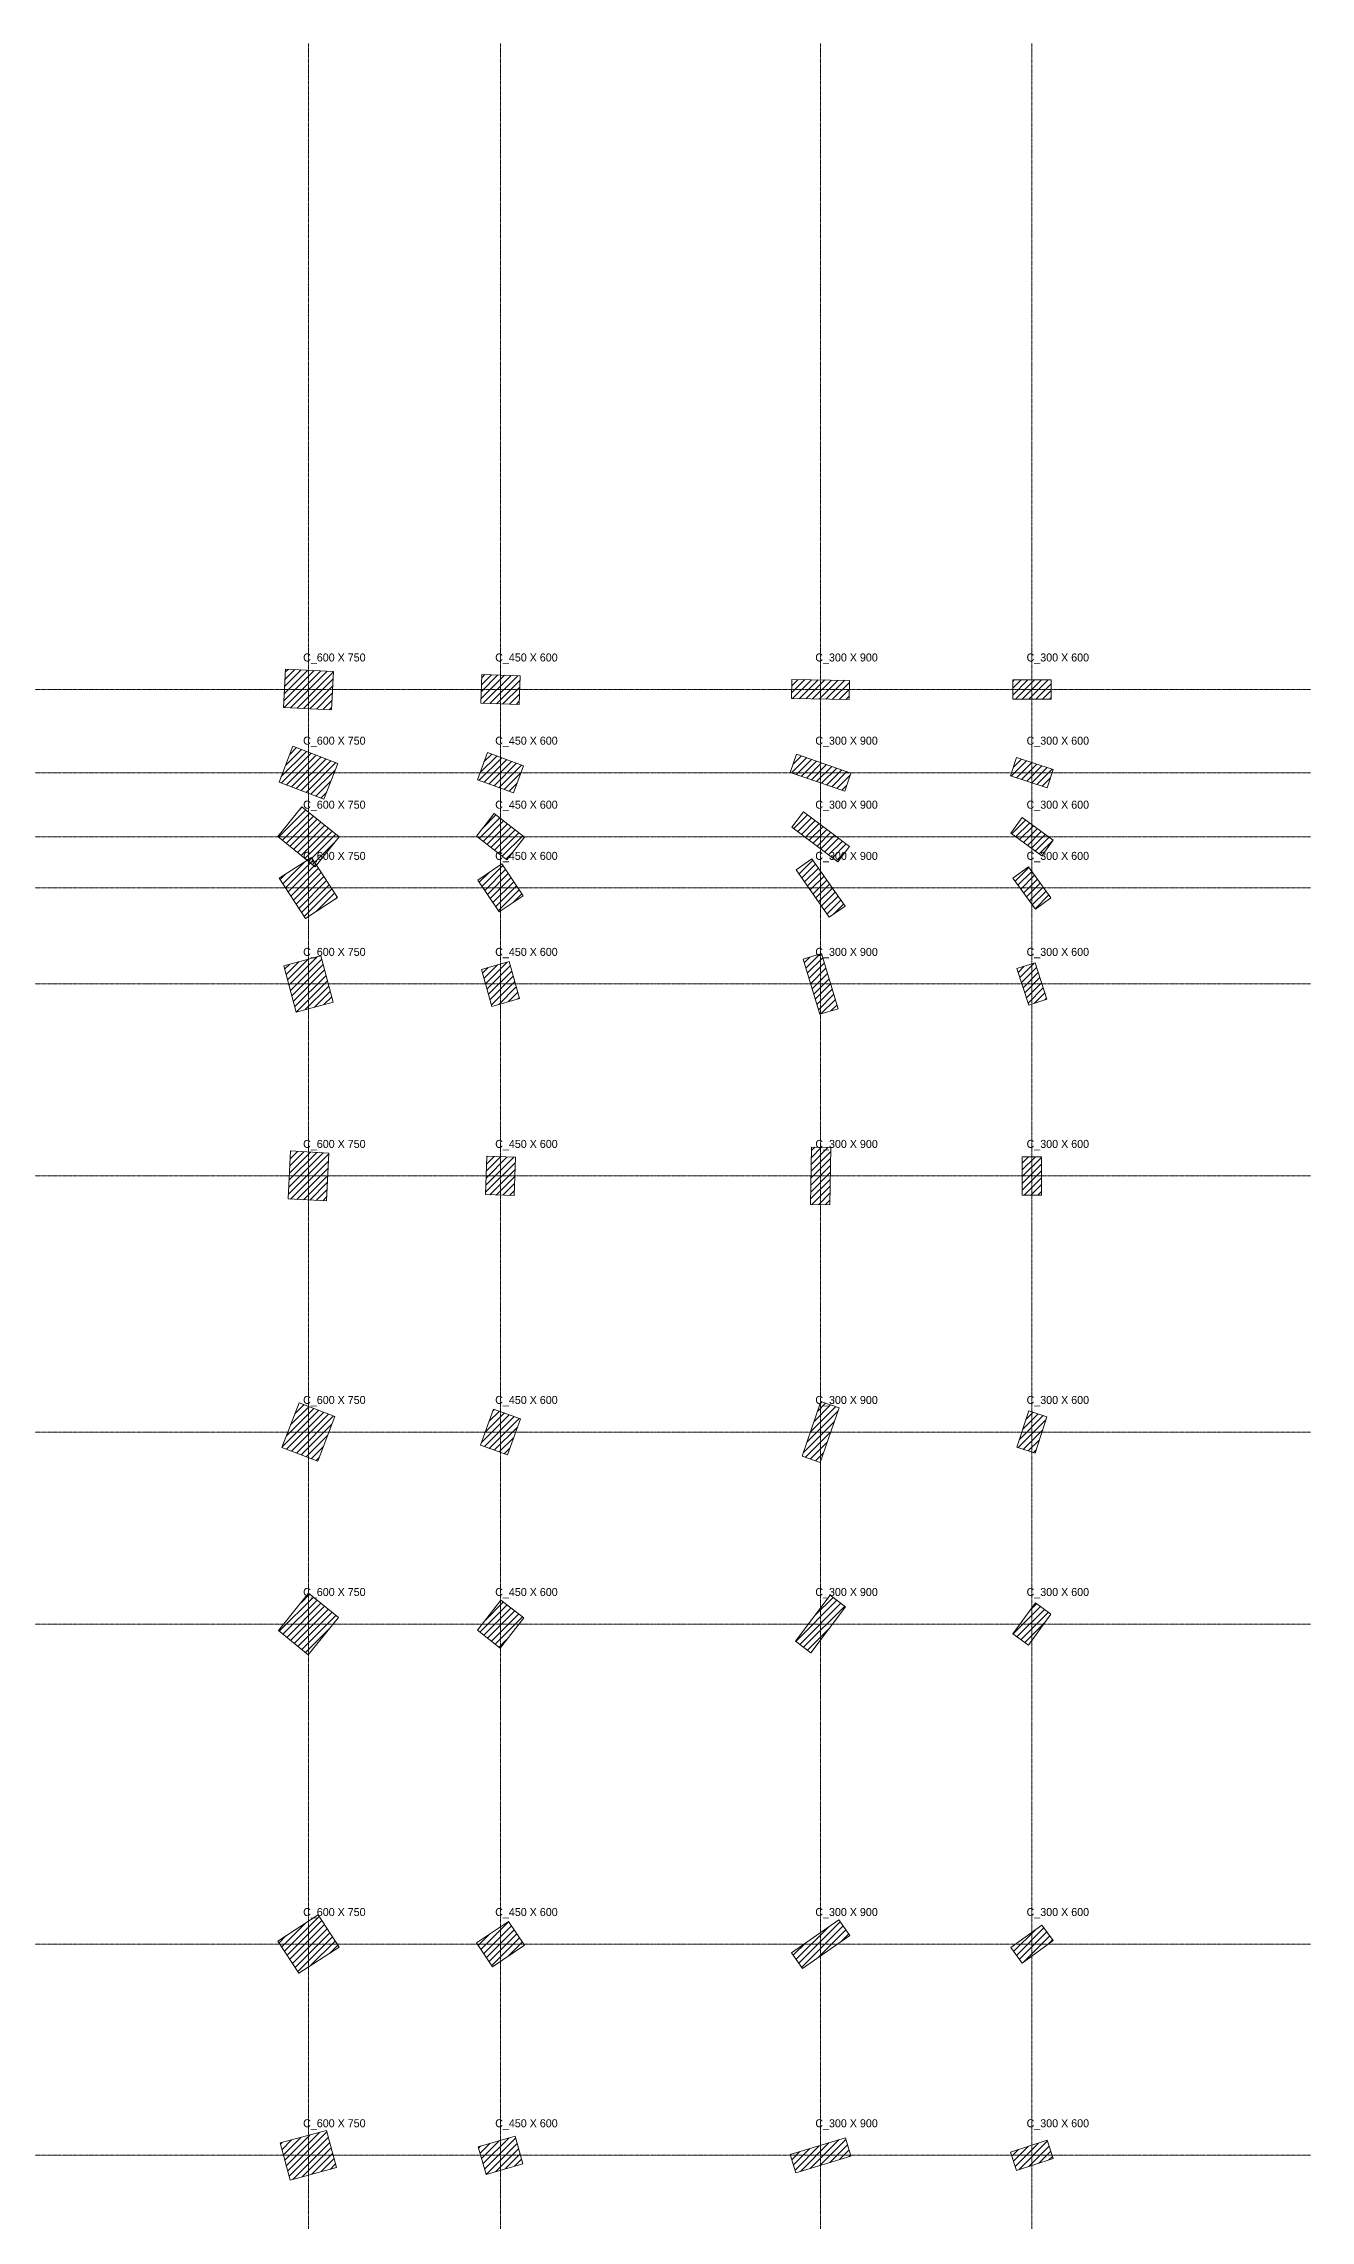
# Model space of a CAD drawing. Header units: millimetres. Extents: x -4286 to 75551, y -4651 to 64692.
# Drawn here: x 55762 to 75551, y 30682 to 64692 of the extents above; entities that cross this region are included whole.
import ezdxf

# ---------------------------------------------------------------- set-up
doc = ezdxf.new("R2010")
doc.units = ezdxf.units.MM
doc.linetypes.add('Dash', pattern=[6.35, 3.175, -3.175])
doc.linetypes.add('Grid Line', pattern=[22.225, 12.7, -3.175, 3.175, -3.175])
for name, color, linetype, lineweight in [('S-COLS', 52, 'Continuous', 18), ('S-COLS-HDLN', 52, 'Dash', 18), ('S-COLS-IDEN', 171, 'Continuous', 9), ('S-GRID', 1, 'Continuous', 9)]:
    doc.layers.add(name, color=color, linetype=linetype, lineweight=lineweight)
doc.styles.add('JetBrains Mono', font='JetBrainsMono-VariableFont_wght.ttf', dxfattribs={"height": 125})

# ---------------------------------------------------------------- blocks, each defined once
blk = doc.blocks.new('Concrete Rectangular - 600 X 750-V186-01 1st Floor Lvl_')
at = {"layer": 'S-COLS'}
h = blk.add_hatch(dxfattribs=at)
h.set_pattern_fill('FP_195', color=8, style=0, pattern_type=2)
h.set_pattern_definition([(300, (-15116.59, 66063.52), (64.951905, 37.5), [])])
h.paths.add_polyline_path([(-300, 375), (-300, -375), (300, -375), (300, 375)])
for p, q in [((-300, 375), (300, 375)), ((-300, -375), (-300, 375)), ((300, 375), (300, -375)), ((300, -375), (-300, -375))]:
    blk.add_line(p, q, dxfattribs=at)
blk = doc.blocks.new('Concrete Rectangular - 600 X 750-V187-01 1st Floor Lvl_')
at = {"layer": 'S-COLS'}
h = blk.add_hatch(dxfattribs=at)
h.set_pattern_fill('FP_196', color=8, style=0, pattern_type=2)
h.set_pattern_definition([(282, (3270.41, 69298.73), (73.36107, 15.59338), [])])
h.paths.add_polyline_path([(-300, 375), (-300, -375), (300, -375), (300, 375)])
for p, q in [((-300, 375), (300, 375)), ((-300, -375), (-300, 375)), ((300, 375), (300, -375)), ((300, -375), (-300, -375))]:
    blk.add_line(p, q, dxfattribs=at)
blk = doc.blocks.new('Concrete Rectangular - 600 X 750-V188-01 1st Floor Lvl_')
at = {"layer": 'S-COLS'}
h = blk.add_hatch(dxfattribs=at)
h.set_pattern_fill('FP_197', color=8, style=0, pattern_type=2)
h.set_pattern_definition([(264, (21378.23, 68782.13), (74.58914, -7.839635), [])])
h.paths.add_polyline_path([(-300, 375), (-300, -375), (300, -375), (300, 375)])
for p, q in [((-300, 375), (300, 375)), ((-300, -375), (-300, 375)), ((300, 375), (300, -375)), ((300, -375), (-300, -375))]:
    blk.add_line(p, q, dxfattribs=at)
blk = doc.blocks.new('Concrete Rectangular - 600 X 750-V189-01 1st Floor Lvl_')
at = {"layer": 'S-COLS'}
h = blk.add_hatch(dxfattribs=at)
h.set_pattern_fill('FP_198', color=8, style=0, pattern_type=2)
h.set_pattern_definition([(246, (40511.646, 61610.2), (68.51591, -30.50525), [])])
h.paths.add_polyline_path([(-300, 375), (-300, -375), (300, -375), (300, 375)])
for p, q in [((-300, 375), (300, 375)), ((-300, -375), (-300, 375)), ((300, 375), (300, -375)), ((300, -375), (-300, -375))]:
    blk.add_line(p, q, dxfattribs=at)
blk = doc.blocks.new('Concrete Rectangular - 600 X 750-V190-01 1st Floor Lvl_')
at = {"layer": 'S-COLS'}
h = blk.add_hatch(dxfattribs=at)
h.set_pattern_fill('FP_199', color=8, style=0, pattern_type=2)
h.set_pattern_definition([(174, (78341.025, -13637.59), (-7.839635, -74.58914), [])])
h.paths.add_polyline_path([(300, 375), (-300, 375), (-300, -375), (300, -375)])
for p, q in [((-300, 375), (300, 375)), ((-300, -375), (-300, 375)), ((300, 375), (300, -375)), ((300, -375), (-300, -375))]:
    blk.add_line(p, q, dxfattribs=at)
blk = doc.blocks.new('Concrete Rectangular - 600 X 750-V191-01 1st Floor Lvl_')
at = {"layer": 'S-COLS'}
h = blk.add_hatch(dxfattribs=at)
h.set_pattern_fill('FP_200', color=8, style=0, pattern_type=2)
h.set_pattern_definition([(192, (78285.28, 10567.656), (15.59338, -73.36107), [])])
h.paths.add_polyline_path([(300, 375), (-300, 375), (-300, -375), (300, -375)])
for p, q in [((-300, 375), (300, 375)), ((-300, -375), (-300, 375)), ((300, 375), (300, -375)), ((300, -375), (-300, -375))]:
    blk.add_line(p, q, dxfattribs=at)
blk = doc.blocks.new('Concrete Rectangular - 600 X 750-V192-01 1st Floor Lvl_')
at = {"layer": 'S-COLS'}
h = blk.add_hatch(dxfattribs=at)
h.set_pattern_fill('FP_201', color=8, style=0, pattern_type=2)
h.set_pattern_definition([(210, (70799.91, 32793.03), (37.5, -64.951905), [])])
h.paths.add_polyline_path([(300, 375), (-300, 375), (-300, -375), (300, -375)])
for p, q in [((-300, 375), (300, 375)), ((-300, -375), (-300, 375)), ((300, 375), (300, -375)), ((300, -375), (-300, -375))]:
    blk.add_line(p, q, dxfattribs=at)
blk = doc.blocks.new('Concrete Rectangular - 600 X 750-V193-01 1st Floor Lvl_')
at = {"layer": 'S-COLS'}
h = blk.add_hatch(dxfattribs=at)
h.set_pattern_fill('FP_202', color=8, style=0, pattern_type=2)
h.set_pattern_definition([(228, (57358.12, 50070.51), (55.73586, -50.184795), [])])
h.paths.add_polyline_path([(-300, 375), (-300, -375), (300, -375), (300, 375)])
for p, q in [((-300, 375), (300, 375)), ((-300, -375), (-300, 375)), ((300, 375), (300, -375)), ((300, -375), (-300, -375))]:
    blk.add_line(p, q, dxfattribs=at)
blk = doc.blocks.new('Concrete Rectangular - 600 X 750-V194-01 1st Floor Lvl_')
at = {"layer": 'S-COLS'}
h = blk.add_hatch(dxfattribs=at)
h.set_pattern_fill('FP_203', color=8, style=0, pattern_type=2)
h.set_pattern_definition([(156, (71226.08, -36820.456), (-30.50525, -68.51591), [])])
h.paths.add_polyline_path([(300, 375), (-300, 375), (-300, -375), (300, -375)])
for p, q in [((-300, 375), (300, 375)), ((-300, -375), (-300, 375)), ((300, 375), (300, -375)), ((300, -375), (-300, -375))]:
    blk.add_line(p, q, dxfattribs=at)
blk = doc.blocks.new('Concrete Rectangular - 600 X 750-V195-01 1st Floor Lvl_')
at = {"layer": 'S-COLS'}
h = blk.add_hatch(dxfattribs=at)
h.set_pattern_fill('FP_204', color=8, style=0, pattern_type=2)
h.set_pattern_definition([(138, (57660.096, -56960.366), (-50.184795, -55.73586), [])])
h.paths.add_polyline_path([(300, 375), (-300, 375), (-300, -375), (300, -375)])
for p, q in [((-300, 375), (300, 375)), ((-300, -375), (-300, 375)), ((300, 375), (300, -375)), ((300, -375), (-300, -375))]:
    blk.add_line(p, q, dxfattribs=at)
blk = doc.blocks.new('Concrete Rectangular - 450 X 600-V198-01 1st Floor Lvl_')
at = {"layer": 'S-COLS'}
h = blk.add_hatch(dxfattribs=at)
h.set_pattern_fill('FP_207', color=8, style=0, pattern_type=2)
h.set_pattern_definition([(299, (-13134.406, 69201.065), (65.59648, 36.36072), [])])
h.paths.add_polyline_path([(-225, 300), (-225, -300), (225, -300), (225, 300)])
for p, q in [((-225, 300), (225, 300)), ((-225, -300), (-225, 300)), ((225, 300), (225, -300)), ((225, -300), (-225, -300))]:
    blk.add_line(p, q, dxfattribs=at)
blk = doc.blocks.new('Concrete Rectangular - 450 X 600-V199-01 1st Floor Lvl_')
at = {"layer": 'S-COLS'}
h = blk.add_hatch(dxfattribs=at)
h.set_pattern_fill('FP_208', color=8, style=0, pattern_type=2)
h.set_pattern_definition([(281, (6156.92, 71718.215), (73.62204, 14.310675), [])])
h.paths.add_polyline_path([(-225, 300), (-225, -300), (225, -300), (225, 300)])
for p, q in [((-225, 300), (225, 300)), ((-225, -300), (-225, 300)), ((225, 300), (225, -300)), ((225, -300), (-225, -300))]:
    blk.add_line(p, q, dxfattribs=at)
blk = doc.blocks.new('Concrete Rectangular - 450 X 600-V200-01 1st Floor Lvl_')
at = {"layer": 'S-COLS'}
h = blk.add_hatch(dxfattribs=at)
h.set_pattern_fill('FP_209', color=8, style=0, pattern_type=2)
h.set_pattern_definition([(263, (24939.42, 70245.54), (74.44096, -9.1402), [])])
h.paths.add_polyline_path([(-225, 300), (-225, -300), (225, -300), (225, 300)])
for p, q in [((-225, 300), (225, 300)), ((-225, -300), (-225, 300)), ((225, 300), (225, -300)), ((225, -300), (-225, -300))]:
    blk.add_line(p, q, dxfattribs=at)
blk = doc.blocks.new('Concrete Rectangular - 450 X 600-V201-01 1st Floor Lvl_')
at = {"layer": 'S-COLS'}
h = blk.add_hatch(dxfattribs=at)
h.set_pattern_fill('FP_210', color=8, style=0, pattern_type=2)
h.set_pattern_definition([(245, (44399.8, 61919.85), (67.973084, -31.69637), [])])
h.paths.add_polyline_path([(-225, 300), (-225, -300), (225, -300), (225, 300)])
for p, q in [((-225, 300), (225, 300)), ((-225, -300), (-225, 300)), ((225, 300), (225, -300)), ((225, -300), (-225, -300))]:
    blk.add_line(p, q, dxfattribs=at)
blk = doc.blocks.new('Concrete Rectangular - 450 X 600-V202-01 1st Floor Lvl_')
at = {"layer": 'S-COLS'}
h = blk.add_hatch(dxfattribs=at)
h.set_pattern_fill('FP_211', color=8, style=0, pattern_type=2)
h.set_pattern_definition([(173, (79938.07, -17366.78), (-9.1402, -74.44096), [])])
h.paths.add_polyline_path([(225, 300), (-225, 300), (-225, -300), (225, -300)])
for p, q in [((-225, 300), (225, 300)), ((-225, -300), (-225, 300)), ((225, 300), (225, -300)), ((225, -300), (-225, -300))]:
    blk.add_line(p, q, dxfattribs=at)
blk = doc.blocks.new('Concrete Rectangular - 450 X 600-V203-01 1st Floor Lvl_')
at = {"layer": 'S-COLS'}
h = blk.add_hatch(dxfattribs=at)
h.set_pattern_fill('FP_212', color=8, style=0, pattern_type=2)
h.set_pattern_definition([(191, (80944.9, 7522.2), (14.310675, -73.62204), [])])
h.paths.add_polyline_path([(225, 300), (-225, 300), (-225, -300), (225, -300)])
for p, q in [((-225, 300), (225, 300)), ((-225, -300), (-225, 300)), ((225, 300), (225, -300)), ((225, -300), (-225, -300))]:
    blk.add_line(p, q, dxfattribs=at)
blk = doc.blocks.new('Concrete Rectangular - 450 X 600-V204-01 1st Floor Lvl_')
at = {"layer": 'S-COLS'}
h = blk.add_hatch(dxfattribs=at)
h.set_pattern_fill('FP_213', color=8, style=0, pattern_type=2)
h.set_pattern_definition([(209, (74245.23, 30725.495), (36.36072, -65.59648), [])])
h.paths.add_polyline_path([(225, 300), (-225, 300), (-225, -300), (225, -300)])
for p, q in [((-225, 300), (225, 300)), ((-225, -300), (-225, 300)), ((225, 300), (225, -300)), ((225, -300), (-225, -300))]:
    blk.add_line(p, q, dxfattribs=at)
blk = doc.blocks.new('Concrete Rectangular - 450 X 600-V205-01 1st Floor Lvl_')
at = {"layer": 'S-COLS'}
h = blk.add_hatch(dxfattribs=at)
h.set_pattern_fill('FP_214', color=8, style=0, pattern_type=2)
h.set_pattern_definition([(227, (61221.41, 49166.55), (54.85153, -51.14988), [])])
h.paths.add_polyline_path([(-225, 300), (-225, -300), (225, -300), (225, 300)])
for p, q in [((-225, 300), (225, 300)), ((-225, -300), (-225, 300)), ((225, 300), (225, -300)), ((225, -300), (-225, -300))]:
    blk.add_line(p, q, dxfattribs=at)
blk = doc.blocks.new('Concrete Rectangular - 450 X 600-V206-01 1st Floor Lvl_')
at = {"layer": 'S-COLS'}
h = blk.add_hatch(dxfattribs=at)
h.set_pattern_fill('FP_215', color=8, style=0, pattern_type=2)
h.set_pattern_definition([(155, (71598.684, -40876.99), (-31.69637, -67.973084), [])])
h.paths.add_polyline_path([(225, 300), (-225, 300), (-225, -300), (225, -300)])
for p, q in [((-225, 300), (225, 300)), ((-225, -300), (-225, 300)), ((225, 300), (225, -300)), ((225, -300), (-225, -300))]:
    blk.add_line(p, q, dxfattribs=at)
blk = doc.blocks.new('Concrete Rectangular - 450 X 600-V207-01 1st Floor Lvl_')
at = {"layer": 'S-COLS'}
h = blk.add_hatch(dxfattribs=at)
h.set_pattern_fill('FP_216', color=8, style=0, pattern_type=2)
h.set_pattern_definition([(137, (56761.92, -60956.17), (-51.14988, -54.85153), [])])
h.paths.add_polyline_path([(225, 300), (-225, 300), (-225, -300), (225, -300)])
for p, q in [((-225, 300), (225, 300)), ((-225, -300), (-225, 300)), ((225, 300), (225, -300)), ((225, -300), (-225, -300))]:
    blk.add_line(p, q, dxfattribs=at)
blk = doc.blocks.new('Concrete Rectangular - 300 X 900-V210-01 1st Floor Lvl_')
at = {"layer": 'S-COLS'}
h = blk.add_hatch(dxfattribs=at)
h.set_pattern_fill('FP_219', color=8, style=0, pattern_type=2)
h.set_pattern_definition([(298, (-10462.82, 74201.276), (66.22107, 35.21037), [])])
h.paths.add_polyline_path([(-150, 450), (-150, -450), (150, -450), (150, 450)])
for p, q in [((-150, 450), (150, 450)), ((-150, -450), (-150, 450)), ((150, 450), (150, -450)), ((150, -450), (-150, -450))]:
    blk.add_line(p, q, dxfattribs=at)
blk = doc.blocks.new('Concrete Rectangular - 300 X 900-V211-01 1st Floor Lvl_')
at = {"layer": 'S-COLS'}
h = blk.add_hatch(dxfattribs=at)
h.set_pattern_fill('FP_220', color=8, style=0, pattern_type=2)
h.set_pattern_definition([(280, (10275.52, 75695.6), (73.86058, 13.02361), [])])
h.paths.add_polyline_path([(-150, 450), (-150, -450), (150, -450), (150, 450)])
for p, q in [((-150, 450), (150, 450)), ((-150, -450), (-150, 450)), ((150, 450), (150, -450)), ((150, -450), (-150, -450))]:
    blk.add_line(p, q, dxfattribs=at)
blk = doc.blocks.new('Concrete Rectangular - 300 X 900-V212-01 1st Floor Lvl_')
at = {"layer": 'S-COLS'}
h = blk.add_hatch(dxfattribs=at)
h.set_pattern_fill('FP_221', color=8, style=0, pattern_type=2)
h.set_pattern_definition([(262, (30154.75, 72808.66), (74.270105, -10.43798), [])])
h.paths.add_polyline_path([(-150, 450), (-150, -450), (150, -450), (150, 450)])
for p, q in [((-150, 450), (150, 450)), ((-150, -450), (-150, 450)), ((150, 450), (150, -450)), ((150, -450), (-150, -450))]:
    blk.add_line(p, q, dxfattribs=at)
blk = doc.blocks.new('Concrete Rectangular - 300 X 900-V213-01 1st Floor Lvl_')
at = {"layer": 'S-COLS'}
h = blk.add_hatch(dxfattribs=at)
h.set_pattern_fill('FP_222', color=8, style=0, pattern_type=2)
h.set_pattern_definition([(244, (50201.28, 62763.376), (67.40955, -32.877836), [])])
h.paths.add_polyline_path([(-150, 450), (-150, -450), (150, -450), (150, 450)])
for p, q in [((-150, 450), (150, 450)), ((-150, -450), (-150, 450)), ((150, 450), (150, -450)), ((150, -450), (-150, -450))]:
    blk.add_line(p, q, dxfattribs=at)
blk = doc.blocks.new('Concrete Rectangular - 300 X 900-V214-01 1st Floor Lvl_')
at = {"layer": 'S-COLS'}
h = blk.add_hatch(dxfattribs=at)
h.set_pattern_fill('FP_223', color=8, style=0, pattern_type=2)
h.set_pattern_definition([(172, (82631.88, -22752.425), (-10.43798, -74.270105), [])])
h.paths.add_polyline_path([(150, 450), (-150, 450), (-150, -450), (150, -450)])
for p, q in [((-150, 450), (150, 450)), ((-150, -450), (-150, 450)), ((150, 450), (150, -450)), ((150, -450), (-150, -450))]:
    blk.add_line(p, q, dxfattribs=at)
blk = doc.blocks.new('Concrete Rectangular - 300 X 900-V215-01 1st Floor Lvl_')
at = {"layer": 'S-COLS'}
h = blk.add_hatch(dxfattribs=at)
h.set_pattern_fill('FP_224', color=8, style=0, pattern_type=2)
h.set_pattern_definition([(190, (85159.61, 3240.49), (13.023613, -73.86058), [])])
h.paths.add_polyline_path([(150, 450), (-150, 450), (-150, -450), (150, -450)])
for p, q in [((-150, 450), (150, 450)), ((-150, -450), (-150, 450)), ((150, 450), (150, -450)), ((150, -450), (-150, -450))]:
    blk.add_line(p, q, dxfattribs=at)
blk = doc.blocks.new('Concrete Rectangular - 300 X 900-V216-01 1st Floor Lvl_')
at = {"layer": 'S-COLS'}
h = blk.add_hatch(dxfattribs=at)
h.set_pattern_fill('FP_225', color=8, style=0, pattern_type=2)
h.set_pattern_definition([(208, (79551.68, 27963.2), (35.21037, -66.22107), [])])
h.paths.add_polyline_path([(150, 450), (-150, 450), (-150, -450), (150, -450)])
for p, q in [((-150, 450), (150, 450)), ((-150, -450), (-150, 450)), ((150, 450), (150, -450)), ((150, -450), (-150, -450))]:
    blk.add_line(p, q, dxfattribs=at)
blk = doc.blocks.new('Concrete Rectangular - 300 X 900-V217-01 1st Floor Lvl_')
at = {"layer": 'S-COLS'}
h = blk.add_hatch(dxfattribs=at)
h.set_pattern_fill('FP_226', color=8, style=0, pattern_type=2)
h.set_pattern_definition([(226, (67069.395, 48177.86), (53.950485, -52.09938), [])])
h.paths.add_polyline_path([(-150, 450), (-150, -450), (150, -450), (150, 450)])
for p, q in [((-150, 450), (150, 450)), ((-150, -450), (-150, 450)), ((150, 450), (150, -450)), ((150, -450), (-150, -450))]:
    blk.add_line(p, q, dxfattribs=at)
blk = doc.blocks.new('Concrete Rectangular - 300 X 900-V218-01 1st Floor Lvl_')
at = {"layer": 'S-COLS'}
h = blk.add_hatch(dxfattribs=at)
h.set_pattern_fill('FP_227', color=8, style=0, pattern_type=2)
h.set_pattern_definition([(154, (72502.22, -46847.93), (-32.877836, -67.409553), [])])
h.paths.add_polyline_path([(150, 450), (-150, 450), (-150, -450), (150, -450)])
for p, q in [((-150, 450), (150, 450)), ((-150, -450), (-150, 450)), ((150, 450), (150, -450)), ((150, -450), (-150, -450))]:
    blk.add_line(p, q, dxfattribs=at)
blk = doc.blocks.new('Concrete Rectangular - 300 X 900-V219-01 1st Floor Lvl_')
at = {"layer": 'S-COLS'}
h = blk.add_hatch(dxfattribs=at)
h.set_pattern_fill('FP_228', color=8, style=0, pattern_type=2)
h.set_pattern_definition([(136, (55776.7, -66936.76), (-52.09938, -53.950485), [])])
h.paths.add_polyline_path([(150, 450), (-150, 450), (-150, -450), (150, -450)])
for p, q in [((-150, 450), (150, 450)), ((-150, -450), (-150, 450)), ((150, 450), (150, -450)), ((150, -450), (-150, -450))]:
    blk.add_line(p, q, dxfattribs=at)
blk = doc.blocks.new('Concrete Rectangular - 300 X 600-V222-01 1st Floor Lvl_')
at = {"layer": 'S-COLS'}
h = blk.add_hatch(dxfattribs=at)
h.set_pattern_fill('FP_231', color=8, style=0, pattern_type=2)
h.set_pattern_definition([(297, (-8146.48, 77511.06), (66.82549, 34.04929), [])])
h.paths.add_polyline_path([(-150, 300), (-150, -300), (150, -300), (150, 300)])
for p, q in [((-150, 300), (150, 300)), ((-150, -300), (-150, 300)), ((150, 300), (150, -300)), ((150, -300), (-150, -300))]:
    blk.add_line(p, q, dxfattribs=at)
blk = doc.blocks.new('Concrete Rectangular - 300 X 600-V223-01 1st Floor Lvl_')
at = {"layer": 'S-COLS'}
h = blk.add_hatch(dxfattribs=at)
h.set_pattern_fill('FP_232', color=8, style=0, pattern_type=2)
h.set_pattern_definition([(279, (13534.715, 78174.494), (74.076626, 11.732585), [])])
h.paths.add_polyline_path([(-150, 300), (-150, -300), (150, -300), (150, 300)])
for p, q in [((-150, 300), (150, 300)), ((-150, -300), (-150, 300)), ((150, 300), (150, -300)), ((150, -300), (-150, -300))]:
    blk.add_line(p, q, dxfattribs=at)
blk = doc.blocks.new('Concrete Rectangular - 300 X 600-V224-01 1st Floor Lvl_')
at = {"layer": 'S-COLS'}
h = blk.add_hatch(dxfattribs=at)
h.set_pattern_fill('FP_233', color=8, style=0, pattern_type=2)
h.set_pattern_definition([(261, (34090.6, 74210.99), (74.076626, -11.732585), [])])
h.paths.add_polyline_path([(-150, 300), (-150, -300), (150, -300), (150, 300)])
for p, q in [((-150, 300), (150, 300)), ((-150, -300), (-150, 300)), ((150, 300), (150, -300)), ((150, -300), (-150, -300))]:
    blk.add_line(p, q, dxfattribs=at)
blk = doc.blocks.new('Concrete Rectangular - 300 X 600-V225-01 1st Floor Lvl_')
at = {"layer": 'S-COLS'}
h = blk.add_hatch(dxfattribs=at)
h.set_pattern_fill('FP_234', color=8, style=0, pattern_type=2)
h.set_pattern_definition([(243, (54427.49, 62897.44), (66.82549, -34.04929), [])])
h.paths.add_polyline_path([(-150, 300), (-150, -300), (150, -300), (150, 300)])
for p, q in [((-150, 300), (150, 300)), ((-150, -300), (-150, 300)), ((150, 300), (150, -300)), ((150, -300), (-150, -300))]:
    blk.add_line(p, q, dxfattribs=at)
blk = doc.blocks.new('Concrete Rectangular - 300 X 600-V226-01 1st Floor Lvl_')
at = {"layer": 'S-COLS'}
h = blk.add_hatch(dxfattribs=at)
h.set_pattern_fill('FP_235', color=8, style=0, pattern_type=2)
h.set_pattern_definition([(171, (84161.9, -26860.84), (-11.732585, -74.076626), [])])
h.paths.add_polyline_path([(150, 300), (-150, 300), (-150, -300), (150, -300)])
for p, q in [((-150, 300), (150, 300)), ((-150, -300), (-150, 300)), ((150, 300), (150, -300)), ((150, -300), (-150, -300))]:
    blk.add_line(p, q, dxfattribs=at)
blk = doc.blocks.new('Concrete Rectangular - 300 X 600-V227-01 1st Floor Lvl_')
at = {"layer": 'S-COLS'}
h = blk.add_hatch(dxfattribs=at)
h.set_pattern_fill('FP_236', color=8, style=0, pattern_type=2)
h.set_pattern_definition([(189, (87872.95, -185.935), (11.732585, -74.076626), [])])
h.paths.add_polyline_path([(150, 300), (-150, 300), (-150, -300), (150, -300)])
for p, q in [((-150, 300), (150, 300)), ((-150, -300), (-150, 300)), ((150, 300), (150, -300)), ((150, -300), (-150, -300))]:
    blk.add_line(p, q, dxfattribs=at)
blk = doc.blocks.new('Concrete Rectangular - 300 X 600-V228-01 1st Floor Lvl_')
at = {"layer": 'S-COLS'}
h = blk.add_hatch(dxfattribs=at)
h.set_pattern_fill('FP_237', color=8, style=0, pattern_type=2)
h.set_pattern_definition([(207, (83166.074, 25550.816), (34.04929, -66.82549), [])])
h.paths.add_polyline_path([(150, 300), (-150, 300), (-150, -300), (150, -300)])
for p, q in [((-150, 300), (150, 300)), ((-150, -300), (-150, 300)), ((150, 300), (150, -300)), ((150, -300), (-150, -300))]:
    blk.add_line(p, q, dxfattribs=at)
blk = doc.blocks.new('Concrete Rectangular - 300 X 600-V229-01 1st Floor Lvl_')
at = {"layer": 'S-COLS'}
h = blk.add_hatch(dxfattribs=at)
h.set_pattern_fill('FP_238', color=8, style=0, pattern_type=2)
h.set_pattern_definition([(225, (71200, 47000), (53.03301, -53.03301), [])])
h.paths.add_polyline_path([(-150, 300), (-150, -300), (150, -300), (150, 300)])
for p, q in [((-150, 300), (150, 300)), ((-150, -300), (-150, 300)), ((150, 300), (150, -300)), ((150, -300), (-150, -300))]:
    blk.add_line(p, q, dxfattribs=at)
blk = doc.blocks.new('Concrete Rectangular - 300 X 600-V230-01 1st Floor Lvl_')
at = {"layer": 'S-COLS'}
h = blk.add_hatch(dxfattribs=at)
h.set_pattern_fill('FP_239', color=8, style=0, pattern_type=2)
h.set_pattern_definition([(153, (72693.32, -51244.62), (-34.04929, -66.82549), [])])
h.paths.add_polyline_path([(150, 300), (-150, 300), (-150, -300), (150, -300)])
for p, q in [((-150, 300), (150, 300)), ((-150, -300), (-150, 300)), ((150, 300), (150, -300)), ((150, -300), (-150, -300))]:
    blk.add_line(p, q, dxfattribs=at)
blk = doc.blocks.new('Concrete Rectangular - 300 X 600-V231-01 1st Floor Lvl_')
at = {"layer": 'S-COLS'}
h = blk.add_hatch(dxfattribs=at)
h.set_pattern_fill('FP_240', color=8, style=0, pattern_type=2)
h.set_pattern_definition([(135, (54600, -71200), (-53.03301, -53.03301), [])])
h.paths.add_polyline_path([(150, 300), (-150, 300), (-150, -300), (150, -300)])
for p, q in [((-150, 300), (150, 300)), ((-150, -300), (-150, 300)), ((150, 300), (150, -300)), ((150, -300), (-150, -300))]:
    blk.add_line(p, q, dxfattribs=at)

msp = doc.modelspace()

# ---------------------------------------------------------------- linework, layer by layer
at = {"layer": 'S-GRID', "linetype": 'Grid Line'}
for p, q in [((59900, 64692), (59900, -4051)), ((62900, 64692), (62900, -4051)), ((67900, 64692), (67900, -4051)), ((71200, 64692), (71200, -4051)), ((75551, 54600), (-3686, 54600)), ((75551, 53300), (-3686, 53300)), ((75551, 52300), (-3686, 52300)), ((75551, 51500), (-3686, 51500)), ((75551, 50000), (-3686, 50000)), ((75551, 47000), (-3686, 47000)), ((75551, 43000), (-3686, 43000)), ((75551, 40000), (-3686, 40000)), ((75551, 35000), (-3686, 35000)), ((75551, 31700), (-3686, 31700))]:
    msp.add_line(p, q, dxfattribs=at)

# ---------------------------------------------------------------- block references
at = {"layer": 'S-COLS-HDLN'}
for name, p, rotation in [('Concrete Rectangular - 600 X 750-V195-01 1st Floor Lvl_', (59900, 54600), 266.9999999999997), ('Concrete Rectangular - 450 X 600-V207-01 1st Floor Lvl_', (62900, 54600), 267.9999999999997), ('Concrete Rectangular - 300 X 900-V219-01 1st Floor Lvl_', (67900, 54600), 268.9999999999997), ('Concrete Rectangular - 300 X 600-V231-01 1st Floor Lvl_', (71200, 54600), 269.9999999999997), ('Concrete Rectangular - 600 X 750-V194-01 1st Floor Lvl_', (59900, 53300), 248.9999999999997), ('Concrete Rectangular - 450 X 600-V206-01 1st Floor Lvl_', (62900, 53300), 249.9999999999997), ('Concrete Rectangular - 300 X 900-V218-01 1st Floor Lvl_', (67900, 53300), 250.9999999999998), ('Concrete Rectangular - 300 X 600-V230-01 1st Floor Lvl_', (71200, 53300), 251.9999999999997), ('Concrete Rectangular - 600 X 750-V190-01 1st Floor Lvl_', (59900, 52300), 230.9999999999997), ('Concrete Rectangular - 450 X 600-V202-01 1st Floor Lvl_', (62900, 52300), 231.9999999999997), ('Concrete Rectangular - 300 X 900-V214-01 1st Floor Lvl_', (67900, 52300), 232.9999999999997), ('Concrete Rectangular - 300 X 600-V226-01 1st Floor Lvl_', (71200, 52300), 233.9999999999997), ('Concrete Rectangular - 600 X 750-V191-01 1st Floor Lvl_', (59900, 51500), 212.9999999999997), ('Concrete Rectangular - 450 X 600-V203-01 1st Floor Lvl_', (62900, 51500), 213.9999999999997), ('Concrete Rectangular - 300 X 900-V215-01 1st Floor Lvl_', (67900, 51500), 214.9999999999997), ('Concrete Rectangular - 300 X 600-V227-01 1st Floor Lvl_', (71200, 51500), 215.9999999999997), ('Concrete Rectangular - 600 X 750-V192-01 1st Floor Lvl_', (59900, 50000), 194.9999999999997), ('Concrete Rectangular - 450 X 600-V204-01 1st Floor Lvl_', (62900, 50000), 195.9999999999997), ('Concrete Rectangular - 300 X 900-V216-01 1st Floor Lvl_', (67900, 50000), 196.9999999999997), ('Concrete Rectangular - 300 X 600-V228-01 1st Floor Lvl_', (71200, 50000), 197.9999999999997), ('Concrete Rectangular - 600 X 750-V193-01 1st Floor Lvl_', (59900, 47000), 176.9999999999997), ('Concrete Rectangular - 450 X 600-V205-01 1st Floor Lvl_', (62900, 47000), 177.9999999999997), ('Concrete Rectangular - 300 X 900-V217-01 1st Floor Lvl_', (67900, 47000), 178.9999999999997), ('Concrete Rectangular - 300 X 600-V229-01 1st Floor Lvl_', (71200, 47000), 180), ('Concrete Rectangular - 600 X 750-V189-01 1st Floor Lvl_', (59900, 43000), 158.9999999999997), ('Concrete Rectangular - 450 X 600-V201-01 1st Floor Lvl_', (62900, 43000), 159.9999999999997), ('Concrete Rectangular - 300 X 900-V213-01 1st Floor Lvl_', (67900, 43000), 160.9999999999997), ('Concrete Rectangular - 300 X 600-V225-01 1st Floor Lvl_', (71200, 43000), 161.9999999999997), ('Concrete Rectangular - 600 X 750-V188-01 1st Floor Lvl_', (59900, 40000), 140.9999999999997), ('Concrete Rectangular - 450 X 600-V200-01 1st Floor Lvl_', (62900, 40000), 141.9999999999997), ('Concrete Rectangular - 300 X 900-V212-01 1st Floor Lvl_', (67900, 40000), 142.9999999999997), ('Concrete Rectangular - 300 X 600-V224-01 1st Floor Lvl_', (71200, 40000), 143.9999999999997), ('Concrete Rectangular - 600 X 750-V187-01 1st Floor Lvl_', (59900, 35000), 122.9999999999997), ('Concrete Rectangular - 300 X 900-V211-01 1st Floor Lvl_', (67900, 35000), 124.9999999999997), ('Concrete Rectangular - 450 X 600-V199-01 1st Floor Lvl_', (62900, 35000), 123.9999999999997), ('Concrete Rectangular - 300 X 600-V223-01 1st Floor Lvl_', (71200, 35000), 125.9999999999997), ('Concrete Rectangular - 600 X 750-V186-01 1st Floor Lvl_', (59900, 31700), 104.9999999999997), ('Concrete Rectangular - 450 X 600-V198-01 1st Floor Lvl_', (62900, 31700), 105.9999999999997), ('Concrete Rectangular - 300 X 900-V210-01 1st Floor Lvl_', (67900, 31700), 106.9999999999997), ('Concrete Rectangular - 300 X 600-V222-01 1st Floor Lvl_', (71200, 31700), 107.9999999999997)]:
    msp.add_blockref(name, p, dxfattribs=dict(at, rotation=rotation))

# ---------------------------------------------------------------- texts
at = {"layer": 'S-COLS-IDEN', "char_height": 125, "width": 1410.97, "attachment_point": 1, "style": 'JetBrains Mono'}
for s, insert in [('C_600 X 750', (59817, 55163)), ('C_450 X 600', (62817, 55163)), ('C_300 X 900', (67817, 55163)), ('C_300 X 600', (71117, 55163)), ('C_600 X 750', (59817, 53863)), ('C_450 X 600', (62817, 53863)), ('C_300 X 900', (67817, 53863)), ('C_300 X 600', (71117, 53863)), ('C_600 X 750', (59817, 52863)), ('C_450 X 600', (62817, 52863)), ('C_300 X 900', (67817, 52863)), ('C_300 X 600', (71117, 52863)), ('C_600 X 750', (59817, 52063)), ('C_450 X 600', (62817, 52063)), ('C_300 X 900', (67817, 52063)), ('C_300 X 600', (71117, 52063)), ('C_600 X 750', (59817, 50563)), ('C_450 X 600', (62817, 50563)), ('C_300 X 900', (67817, 50563)), ('C_300 X 600', (71117, 50563)), ('C_600 X 750', (59817, 47563)), ('C_450 X 600', (62817, 47563)), ('C_300 X 900', (67817, 47563)), ('C_300 X 600', (71117, 47563)), ('C_600 X 750', (59817, 43563)), ('C_450 X 600', (62817, 43563)), ('C_300 X 900', (67817, 43563)), ('C_300 X 600', (71117, 43563)), ('C_600 X 750', (59817, 40563)), ('C_450 X 600', (62817, 40563)), ('C_300 X 900', (67817, 40563)), ('C_300 X 600', (71117, 40563)), ('C_600 X 750', (59817, 35563)), ('C_450 X 600', (62817, 35563)), ('C_300 X 900', (67817, 35563)), ('C_300 X 600', (71117, 35563)), ('C_600 X 750', (59817, 32263)), ('C_450 X 600', (62817, 32263)), ('C_300 X 900', (67817, 32263)), ('C_300 X 600', (71117, 32263))]:
    msp.add_mtext(s, dxfattribs=dict(at, insert=insert))

doc.saveas('drawing.dxf')
